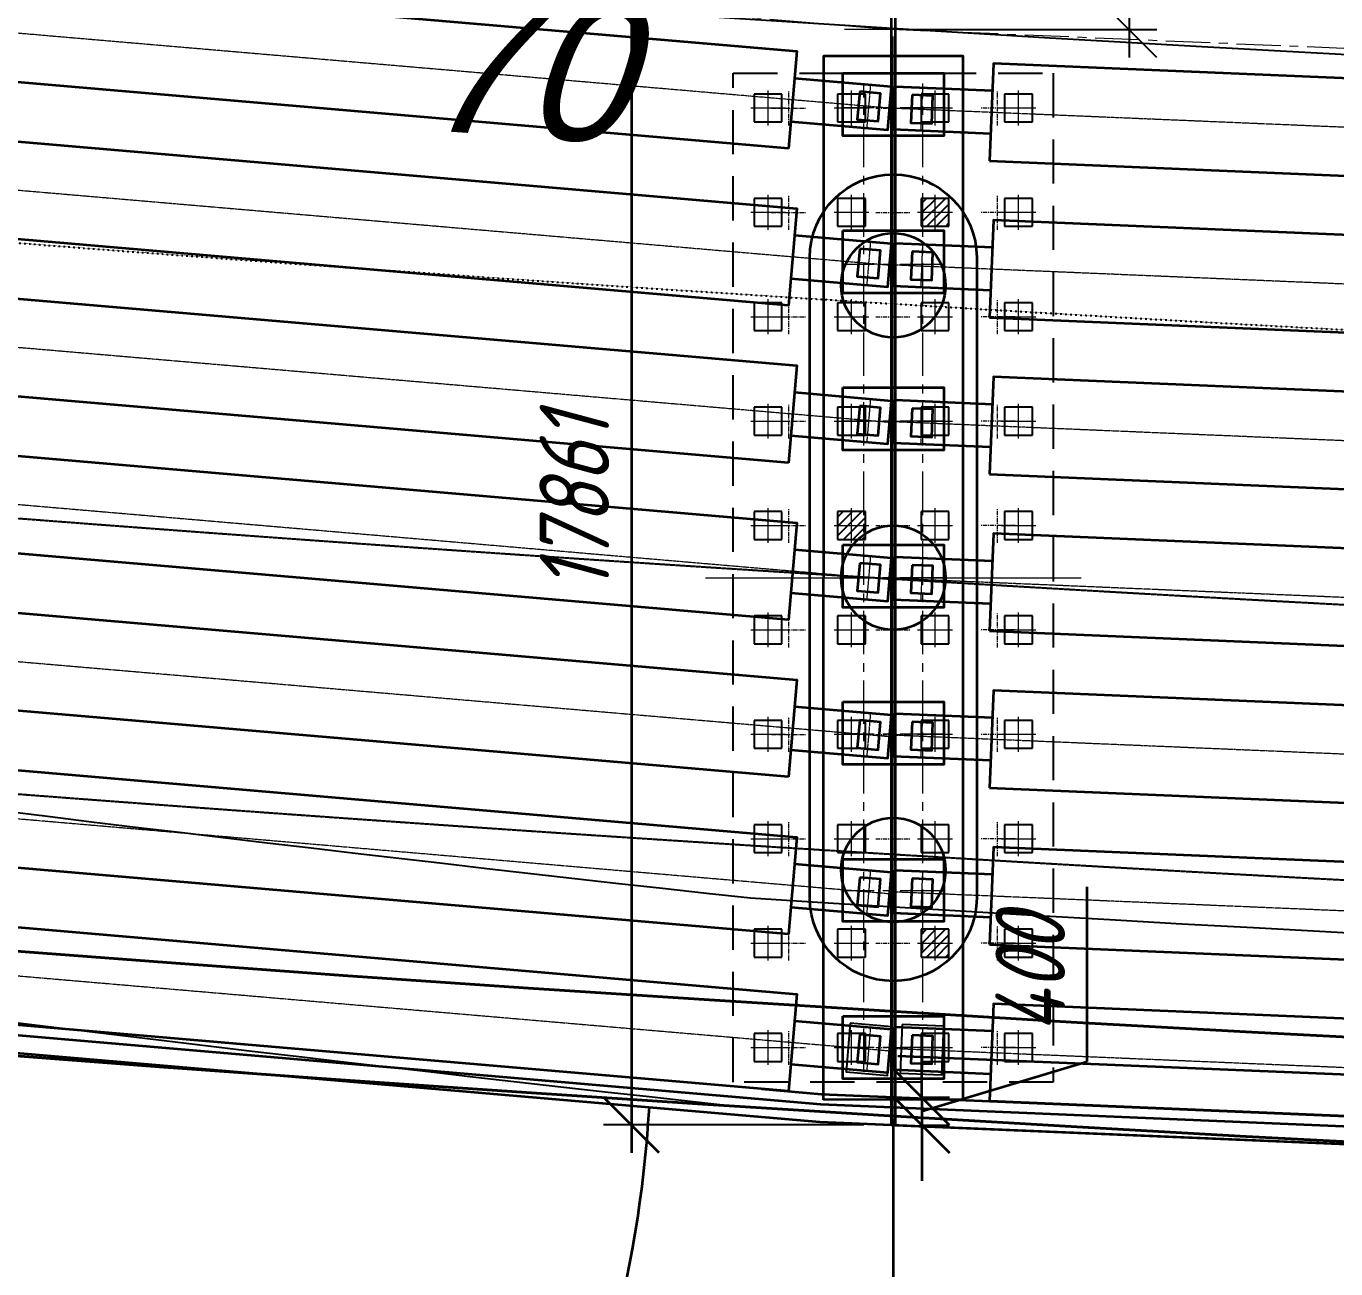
# Model space of a CAD drawing. Header units: millimetres. Extents: x 265754 to 14267433, y -6145605 to 2433772.
# Drawn here: x 6791062 to 6809888, y -687341 to -669486 of the extents above; entities that cross this region are included whole.
import ezdxf
from ezdxf import colors
from ezdxf.entities.mleader import LeaderData, LeaderLine
from ezdxf.enums import TextEntityAlignment as Align
from ezdxf.math import Vec2, Vec3

# ---------------------------------------------------------------- set-up
doc = ezdxf.new("R2010")
doc.units = ezdxf.units.MM
for name, pattern in [('15-15', [6, 1.5, -3, 1.5]), ('CENTER', [50.8, 31.75, -6.35, 6.35, -6.35]), ('DASHED', [7, 5, -2, 0]), ('невидимая', [9.525, 6.35, -3.175]), ('осевая', [2, 1.25, -0.25, 0.25, -0.25])]:
    doc.linetypes.add(name, pattern=pattern)
for name, color, linetype, lineweight in [('1-Бетон', 106, 'Continuous', 35), ('1-Оси', 1, 'CENTER', 20), ('ИС_Выноски', 3, 'Continuous', 18), ('ИС_Ось', 3, 'осевая', 18), ('Основное направление 30.05.Пикетаж', 7, 'Continuous', 15)]:
    doc.layers.add(name, color=color, linetype=linetype, lineweight=lineweight)
doc.layers.add('_Defpoints', color=8, linetype='Continuous', plot=False)
for name, color, linetype in [('_Размер', 7, 'Continuous'), ('ИС_Невидимая', 4, 'невидимая'), ('Основное направление 30.05.Верх покрытия', 7, 'Continuous'), ('Основное направление 30.05.Ось трассы', 7, 'Continuous'), ('Ось_петли_новый план.Верх покрытия', 7, 'Continuous'), ('Петля 1 ось справа.Верх покрытия', 7, 'Continuous'), ('Штриховая', 7, 'Continuous')]:
    doc.layers.add(name, color=color, linetype=linetype)
doc.styles.add('0', font='isocpeur.ttf', dxfattribs={"width": 0.8, "oblique": 15})
doc.styles.add('ISOCPEUR', font='isocpeur.ttf', dxfattribs={"width": 0.8, "oblique": 15, "height": 2.5})
doc.styles.add('Пикетаж_1', font='pragmai.shx', dxfattribs={"height": 2})
doc.dimstyles.new('М400нов', dxfattribs={"dimscale": 400, "dimtxt": 2.5, "dimasz": 2, "dimexe": 1, "dimexo": 1, "dimgap": 0.8, "dimtad": 1, "dimdec": 0, "dimzin": 0, "dimdsep": 46, "dimtxsty": '0', "dimblk": 'OBLIQUE', "dimcen": 0.09, "dimdle": 1, "dimclrd": 256, "dimclre": 256, "dimclrt": 256, "dimadec": 4, "dimazin": 0, "dimtfac": 1, "dimtdec": 0, "dimtmove": 1, "dimatfit": 2, "dimfxl": 1, "dimtolj": 1, "dimtzin": 0, "dimlwd": -1, "dimarcsym": 0})

# ---------------------------------------------------------------- blocks, each defined once
blk = doc.blocks.new('дорога план')
at = {"layer": 'Основное направление 30.05.Верх покрытия', "color": 6, "flags": 128}
for points in [[(-265125, 63916, 0.023087), (-196068, 37485, 0.184202), (374243, 63136)], [(-265125, 53180, 0.021762), (-199161, 28134, 0.038759), (-77278, -1938, 0.025058), (3012, -14935, 0.040649), (135241, -12708)]]:
    blk.add_lwpolyline(points, format="xyb", dxfattribs=at)
at = {"layer": 'Основное направление 30.05.Верх покрытия', "color": 5, "flags": 128}
blk.add_lwpolyline([(-265125, 62822, 0.022954), (-196382, 36536, 0.184063), (374243, 62046)], format="xyb", dxfattribs=at)
at = {"layer": 'Основное направление 30.05.Верх покрытия', "color": 84, "flags": 128}
blk.add_lwpolyline([(-265125, 49916, 0.021366), (-200103, 25285, 0.038759), (-77769, -4898, 0.025058), (2819, -17929, 0.040644), (135520, -15696)], format="xyb", dxfattribs=at)
at = {"layer": 'Ось_петли_новый план.Верх покрытия', "color": 5, "linetype": 'DASHED', "flags": 128}
for points in [[(134781, -8031, -0.065719), (-77117, -1002)], [(135168, -11962, -0.065719), (-77764, -4899, -0.065719)]]:
    blk.add_lwpolyline(points, format="xyb", dxfattribs=at)
at = {"layer": 'Петля 1 ось справа.Верх покрытия', "color": 5, "linetype": '15-15', "flags": 128}
blk.add_lwpolyline([(-265125, 58518, 0.022417), (-197623, 32786, 0.183514), (374243, 57743)], format="xyb", dxfattribs=at)
at = {"layer": 'Основное направление 30.05.Пикетаж', "color": 1, "style": 'Пикетаж_1', "oblique": 15}
blk.add_text('70', height=2000, rotation=356.0251, dxfattribs=at).set_placement((-277, -3991), align=Align.CENTER)
blk = doc.blocks.new('б33 план')
at = {"layer": '1-Бетон'}
blk.add_lwpolyline([(1400, 700), (31600, 700), (31600, -700), (1400, -700)], close=True, dxfattribs=at)
blk.add_lwpolyline([(1400, 310), (0, 310), (0, -310), (1400, -310)], dxfattribs=at)
at = {"layer": 'ИС_Ось', "color": 3, "ltscale": 20}
for points in [[(400, 310), (400, -310)], [(0, 0), (33000, 0)]]:
    blk.add_lwpolyline(points, dxfattribs=at)
blk = doc.blocks.new('*U1466')
at = {"rotation": 182.4098864728825}
blk.add_blockref('б33 план', (16485, 694), dxfattribs=at)
blk = doc.blocks.new('*U1467')
at = {"layer": '_Defpoints', "color": 0, "linetype": 'ByBlock', "lineweight": -2, "transparency": 16777216}
for p in [(0, -15764), (0, -18016), (0, -20268), (0, -22520), (0, -24772), (0, -27024), (0, -29276)]:
    blk.add_blockref('*U1466', p, dxfattribs=at)
blk = doc.blocks.new('Б24 план')
at = {"layer": '1-Бетон'}
blk.add_lwpolyline([(1400, -700), (22600, -700), (22600, 700), (1400, 700)], close=True, dxfattribs=at)
blk.add_lwpolyline([(1400, -310), (0, -310), (0, 310), (1400, 310)], dxfattribs=at)
at = {"layer": 'ИС_Ось', "color": 3, "ltscale": 20}
for points in [[(300, -310), (300, 310)], [(0, 0), (24000, 0)]]:
    blk.add_lwpolyline(points, dxfattribs=at)
blk = doc.blocks.new('*U1468')
at = {"rotation": 4.910079921255813}
blk.add_blockref('Б24 план', (-11956, -1027), dxfattribs=at)
blk = doc.blocks.new('*U1469')
at = {"layer": '_Defpoints', "color": 0, "linetype": 'ByBlock', "lineweight": -2, "transparency": 16777216}
for p in [(0, -15806), (0, -18064), (0, -20322), (0, -22580), (0, -24838), (0, -27096), (0, -29354)]:
    blk.add_blockref('*U1468', p, dxfattribs=at)
blk = doc.blocks.new('_None')
blk = doc.blocks.new('*U1367')
at = {"layer": '1-Бетон'}
blk.add_circle((0, 0), 750, dxfattribs=at)
blk = doc.blocks.new('*U1368')
at = {"layer": '1-Бетон', "color": 0, "linetype": 'ByBlock', "lineweight": -2, "transparency": 16777216}
for p in [(0, 0), (4200, 0), (8400, 0)]:
    blk.add_blockref('*U1367', p, dxfattribs=at)
blk = doc.blocks.new('*U1363')
at = {"layer": 'ИС_Ось', "ltscale": 500}
blk.add_line((0, -725), (0, 725), dxfattribs=at)
blk = doc.blocks.new('*U1364')
at = {"layer": '1-Бетон', "color": 0, "linetype": 'ByBlock', "lineweight": -2, "transparency": 16777216}
for p in [(0, 0), (2250, 0), (4500, 0), (6750, 0), (9000, 0), (11250, 0), (13500, 0)]:
    blk.add_blockref('*U1363', p, dxfattribs=at)
blk = doc.blocks.new('*U1415')
at = {"layer": 'ИС_Невидимая', "ltscale": 20}
blk.add_lwpolyline([(-0.2, -0.2), (0.2, -0.2), (0.2, 0.2), (-0.2, 0.2), (-0.2, -0.2)], dxfattribs=at)
at = {"layer": 'ИС_Ось', "ltscale": 50}
for points in [[(0, -0.25), (0, 0.25)], [(-0.25, 0), (0.25, 0)]]:
    blk.add_lwpolyline(points, dxfattribs=at)
blk = doc.blocks.new('*U1436')
at = {"color": 0, "linetype": 'ByBlock', "lineweight": -2, "transparency": 16777216}
for p in [(0, 0), (1.2, 0), (2.4, 0), (3.6, 0), (0, -1.5), (1.2, -1.5), (2.4, -1.5), (3.6, -1.5), (0, -3), (1.2, -3), (2.4, -3), (3.6, -3), (0, -4.5), (1.2, -4.5), (2.4, -4.5), (3.6, -4.5), (0, -6), (1.2, -6), (2.4, -6), (3.6, -6), (0, -7.5), (1.2, -7.5), (2.4, -7.5), (3.6, -7.5), (0, -9), (1.2, -9), (2.4, -9), (3.6, -9), (0, -10.5), (1.2, -10.5), (2.4, -10.5), (3.6, -10.5), (0, -12), (1.2, -12), (2.4, -12), (3.6, -12), (0, -13.5), (1.2, -13.5), (2.4, -13.5), (3.6, -13.5)]:
    blk.add_blockref('*U1415', p, dxfattribs=at)
blk = doc.blocks.new('св поле кальм пл')
at = {"layer": 'Штриховая'}
h = blk.add_hatch(dxfattribs=at)
h.set_pattern_fill('ANSI31', color=256, scale=0.03)
h.set_pattern_definition([(176.87772, (101.905245, -44.24796), (-0.00518798, -0.09510861), [])])
h.paths.add_polyline_path([(30.663, -16.32), (30.396, -16.022), (30.098, -16.289), (30.366, -16.587)])
h = blk.add_hatch(dxfattribs=at)
h.set_pattern_fill('ANSI31', color=256, scale=0.03)
h.set_pattern_definition([(176.87772, (98.23885, -49.14669), (-0.00518798, -0.09510861), [])])
h.paths.add_polyline_path([(26.997, -21.219), (26.73, -20.921), (26.432, -21.188), (26.699, -21.486)])
h = blk.add_hatch(dxfattribs=at)
h.set_pattern_fill('ANSI31', color=256, scale=0.03)
h.set_pattern_definition([(176.87772, (94.08722, -51.25713), (-0.00518798, -0.09510861), [])])
h.paths.add_polyline_path([(22.845, -23.329), (22.578, -23.032), (22.28, -23.299), (22.547, -23.596)])
at = {"layer": 'ИС_Невидимая', "ltscale": 0.1}
blk.add_lwpolyline([(33.806, -17.129), (23.01, -26.808), (19.939, -23.383), (30.735, -13.704), (33.806, -17.129)], dxfattribs=at)
at = {"layer": 'ИС_Ось', "color": 1, "ltscale": 500}
blk.add_line((20.541, -24.992), (21.476, -26.034), dxfattribs=at)
for points in [[(32.27, -15.416), (21.082, -25.447)], [(28.408, -21.969), (25.337, -18.544)]]:
    blk.add_lwpolyline(points, dxfattribs=at)
at = {"color": 1, "rotation": 131.8774809}
blk.add_blockref('*U1436', (23.048, -26.102), dxfattribs=at)
blk = doc.blocks.new('_OBLIQUE')
at = {"color": 0, "linetype": 'ByBlock', "lineweight": -2}
blk.add_line((0.5, 0.5), (-0.5, -0.5), dxfattribs=at)
blk = doc.blocks.new('*D1443')
at = {"layer": '_Размер', "transparency": 16777216}
for p, q in [((6809297, -667760), (6809297, -664932)), ((6806917, -667012), (6806917, -669935)), ((6806917, -668474), (6809297, -667760))]:
    blk.add_line(p, q, dxfattribs=at)
at = {"layer": '_Размер', "lineweight": -2, "transparency": 16777216}
for p, q in [((6803926, -667412), (6807317, -667412)), ((6803926, -669535), (6807317, -669535))]:
    blk.add_line(p, q, dxfattribs=at)
at = {"layer": 'Defpoints', "color": 0, "transparency": 16777216}
for p in [(6803526, -667412), (6803526, -669535), (6806917, -669535)]:
    blk.add_point(p, dxfattribs=at)
at = {"layer": '_Размер', "transparency": 16777216, "xscale": 800, "yscale": 800, "zscale": 800}
for p, rotation in [((6806917, -667412), 90), ((6806917, -669535), 270)]:
    blk.add_blockref('_OBLIQUE', p, dxfattribs=dict(at, rotation=rotation))
at = {"layer": '_Размер', "transparency": 16777216, "insert": (6808477, -666346), "char_height": 1000, "attachment_point": 5, "rotation": 90, "style": '0'}
blk.add_mtext('\\A1;2120', dxfattribs=at)
blk = doc.blocks.new('*D1789')
at = {"layer": '1-Бетон', "transparency": 16777216}
for p, q in [((6806315, -684361), (6806315, -681854)), ((6803935, -684875), (6803935, -684075)), ((6803935, -685075), (6806315, -684361)), ((6803935, -684875), (6803935, -685276)), ((6803935, -684875), (6803935, -685276)), ((6803935, -685276), (6803935, -686076))]:
    blk.add_line(p, q, dxfattribs=at)
at = {"layer": '1-Бетон', "lineweight": -2, "transparency": 16777216}
for p, q in [((6803951, -684875), (6804335, -684875)), ((6803951, -685276), (6804335, -685276))]:
    blk.add_line(p, q, dxfattribs=at)
at = {"layer": 'Defpoints', "color": 0, "transparency": 16777216}
for p in [(6803551, -684875), (6803551, -685276), (6803935, -685276)]:
    blk.add_point(p, dxfattribs=at)
at = {"layer": '1-Бетон', "transparency": 16777216, "xscale": 800, "yscale": 800, "zscale": 800}
for p, rotation in [((6803935, -684875), 270), ((6803935, -685276), 90)]:
    blk.add_blockref('_OBLIQUE', p, dxfattribs=dict(at, rotation=rotation))
at = {"layer": '1-Бетон', "transparency": 16777216, "insert": (6805495, -683107), "char_height": 1000, "attachment_point": 5, "rotation": 90, "style": '0'}
blk.add_mtext('\\A1;400', dxfattribs=at)
blk = doc.blocks.new('*D1791')
at = {"layer": '1-Бетон', "transparency": 16777216}
blk.add_line((6799762, -667012), (6799762, -685674), dxfattribs=at)
at = {"layer": '1-Бетон', "lineweight": -2, "transparency": 16777216}
for p, q in [((6803126, -667412), (6799362, -667412)), ((6803101, -685274), (6799362, -685274))]:
    blk.add_line(p, q, dxfattribs=at)
at = {"layer": 'Defpoints', "color": 0, "transparency": 16777216}
for p in [(6803526, -667412), (6799762, -685274), (6803501, -685274)]:
    blk.add_point(p, dxfattribs=at)
at = {"layer": '1-Бетон', "transparency": 16777216, "xscale": 800, "yscale": 800, "zscale": 800}
for p, rotation in [((6799762, -667412), 90), ((6799762, -685274), 270)]:
    blk.add_blockref('_OBLIQUE', p, dxfattribs=dict(at, rotation=rotation))
at = {"layer": '1-Бетон', "transparency": 16777216, "insert": (6798942, -676343), "char_height": 1000, "attachment_point": 5, "rotation": 90, "style": '0'}
blk.add_mtext('\\A1;17861', dxfattribs=at)
blk = doc.blocks.new('мост план кальмиус')
at = {"layer": '1-Бетон', "color": 4}
for points in [[(-49572.1, 15191.3), (-73548, 17251), (-73548, -14311.1), (-50603.9, -16282.2), (-49572.1, -16325.6), (-49572.1, 15191.3)], [(-16551.3, 13762.7), (-49522.1, 15137.6), (-49522.1, -16327.7), (-16896.3, -17700.8), (-16551.3, -17700), (-16551.3, 13762.7)]]:
    blk.add_lwpolyline(points, dxfattribs=at)
at = {"layer": '1-Бетон', "color": 3}
blk.add_lwpolyline([(-50547.9, -15963.3), (-50547.6, -963.1), (-48547.5, -962.2), (-48547.9, -15962.3)], close=True, dxfattribs=at)
at = {"layer": '1-Бетон', "color": 5}
for points in [[(-50272.1, -1214.5), (-48822.1, -1214.5), (-48822.1, -2114.5), (-50272.1, -2114.5), (-50272.1, -1214.5)], [(-50029.9, -1478.7), (-50064.1, -1877.2), (-49765.2, -1902.9), (-49731, -1504.4), (-50029.9, -1478.7)], [(-49276.9, -1524.9), (-49293.7, -1924.5), (-48994, -1937.1), (-48977.2, -1537.5), (-49276.9, -1524.9)], [(-50272.1, -3472.5), (-48822.1, -3472.5), (-48822.1, -4372.5), (-50272.1, -4372.5), (-50272.1, -3472.5)], [(-50029.9, -3736.7), (-50064.1, -4135.2), (-49765.2, -4160.9), (-49731, -3762.4), (-50029.9, -3736.7)], [(-49276.9, -3776.9), (-49293.7, -4176.5), (-48994, -4189.1), (-48977.2, -3789.5), (-49276.9, -3776.9)], [(-50272.1, -5730.5), (-48822.1, -5730.5), (-48822.1, -6630.5), (-50272.1, -6630.5), (-50272.1, -5730.5)], [(-50029.9, -5994.7), (-50064.1, -6393.2), (-49765.2, -6418.9), (-49731, -6020.4), (-50029.9, -5994.7)], [(-49276.9, -6028.9), (-49293.7, -6428.5), (-48994, -6441.1), (-48977.2, -6041.5), (-49276.9, -6028.9)], [(-50272.1, -7988.5), (-48822.1, -7988.5), (-48822.1, -8888.5), (-50272.1, -8888.5), (-50272.1, -7988.5)], [(-50029.9, -8252.7), (-50064.1, -8651.2), (-49765.2, -8676.9), (-49731, -8278.4), (-50029.9, -8252.7)], [(-49276.9, -8280.9), (-49293.7, -8680.5), (-48994, -8693.1), (-48977.2, -8293.5), (-49276.9, -8280.9)], [(-50272.1, -10246.5), (-48822.1, -10246.5), (-48822.1, -11146.5), (-50272.1, -11146.5), (-50272.1, -10246.5)], [(-50029.9, -10510.7), (-50064.1, -10909.2), (-49765.2, -10934.9), (-49731, -10536.4), (-50029.9, -10510.7)], [(-49276.9, -10532.9), (-49293.7, -10932.5), (-48994, -10945.1), (-48977.2, -10545.5), (-49276.9, -10532.9)], [(-50272.1, -12504.5), (-48822.1, -12504.5), (-48822.1, -13404.5), (-50272.1, -13404.5), (-50272.1, -12504.5)], [(-50029.9, -12768.7), (-50064.1, -13167.2), (-49765.2, -13192.9), (-49731, -12794.4), (-50029.9, -12768.7)], [(-49276.9, -12784.9), (-49293.7, -13184.5), (-48994, -13197.1), (-48977.2, -12797.5), (-49276.9, -12784.9)], [(-50272.1, -14762.5), (-48822.1, -14762.5), (-48822.1, -15662.5), (-50272.1, -15662.5), (-50272.1, -14762.5)], [(-50029.9, -15026.7), (-50064.1, -15425.2), (-49765.2, -15450.9), (-49731, -15052.4), (-50029.9, -15026.7)], [(-49276.9, -15036.9), (-49293.7, -15436.5), (-48994, -15449.1), (-48977.2, -15049.5), (-49276.9, -15036.9)]]:
    blk.add_lwpolyline(points, dxfattribs=at)
at = {"layer": '1-Бетон', "elevation": -5778.2}
blk.add_lwpolyline([(-50747, -13062.8), (-50747, -3862.9, -0.9958479), (-48347, -3862.9), (-48347, -13062.8, -0.9958479)], format="xyb", close=True, dxfattribs=at)
at = {"layer": '1-Бетон'}
for points in [[(73545.4, -14060.2), (50585.4, -16032.6), (16888.5, -17450.8), (-16891.1, -17450.8), (-50587.9, -16032.6), (-73548, -14060.2)], [(-51053.4, -15842.1), (-72175.6, -14027.5)], [(-73548, -14311.1), (-50603.9, -16282.2), (-16896.3, -17700.8), (16893.8, -17700.8), (50601.3, -16282.2), (73545.4, -14311.1)], [(-16509.9, -16700.8), (-49481.7, -15336.1)], [(-17993.1, -17254.3), (-48166.4, -15984.4)]]:
    blk.add_lwpolyline(points, dxfattribs=at)
blk.add_arc((-70392.4, -15047), 17368.9, 261.08028, 356.61774, dxfattribs=at)
at = {"layer": '1-Оси', "color": 1, "ltscale": 20}
blk.add_lwpolyline([(73545.4, 1469.8), (49672.9, -581), (16548.7, -1975.8), (-16570.8, -1975), (-49675.5, -581), (-73548, 1469.8)], dxfattribs=at)
at = {"layer": '_Defpoints', "color": 2}
for points in [[(-50166.5, -14864.4), (-50226.4, -15561.9), (-49628.6, -15613.2), (-49568.7, -14915.8)], [(-49420.5, -14880.7), (-49449.9, -15580.1), (-48850.5, -15605.3), (-48821, -14905.9)]]:
    blk.add_lwpolyline(points, close=True, dxfattribs=at)
at = {"layer": 'ИС_Ось', "color": 1, "ltscale": 500}
blk.add_line((-48847.1, -587.5), (-50247.1, -587.5), dxfattribs=at)
for points in [[(-49547.1, -16236.4), (-49547.1, -686.1)], [(-52247.1, -8462.2), (-46847.1, -8462.2)]]:
    blk.add_lwpolyline(points, dxfattribs=at)
at = {"layer": 'ИС_Ось', "ltscale": 50}
for points in [[(-51046.9, -1963.8), (-51046.9, -1463.8)], [(-49546.9, -1963.8), (-49546.9, -1463.8)], [(-48047.3, -1963.8), (-48047.3, -1463.8)], [(-51296.9, -1713.8), (-50796.9, -1713.8)], [(-49796.9, -1713.8), (-49296.9, -1713.8)], [(-47797.3, -1713.8), (-48297.3, -1713.8)], [(-51046.9, -3463.7), (-51046.9, -2963.7)], [(-49546.9, -3463.7), (-49546.9, -2963.7)], [(-48047.3, -3463.7), (-48047.3, -2963.7)], [(-51296.9, -3213.7), (-50796.9, -3213.7)], [(-49796.9, -3213.7), (-49296.9, -3213.7)], [(-47797.3, -3213.7), (-48297.3, -3213.7)], [(-51046.9, -4963.7), (-51046.9, -4463.7)], [(-49546.9, -4963.7), (-49546.9, -4463.7)], [(-48047.3, -4963.7), (-48047.3, -4463.7)], [(-51296.9, -4713.7), (-50796.9, -4713.7)], [(-49796.9, -4713.7), (-49296.9, -4713.7)], [(-47797.3, -4713.7), (-48297.3, -4713.7)], [(-51046.9, -6463.8), (-51046.9, -5963.8)], [(-49546.9, -6463.8), (-49546.9, -5963.8)], [(-48047.3, -6463.8), (-48047.3, -5963.8)], [(-51296.9, -6213.8), (-50796.9, -6213.8)], [(-49796.9, -6213.8), (-49296.9, -6213.8)], [(-47797.3, -6213.8), (-48297.3, -6213.8)], [(-51046.9, -7963.8), (-51046.9, -7463.8)], [(-49546.9, -7963.8), (-49546.9, -7463.8)], [(-48047.3, -7963.8), (-48047.3, -7463.8)], [(-51296.9, -7713.8), (-50796.9, -7713.8)], [(-49796.9, -7713.8), (-49296.9, -7713.8)], [(-47797.3, -7713.8), (-48297.3, -7713.8)], [(-51046.9, -9463.8), (-51046.9, -8963.8)], [(-49546.9, -9463.8), (-49546.9, -8963.8)], [(-48047.3, -9463.8), (-48047.3, -8963.8)], [(-51296.9, -9213.8), (-50796.9, -9213.8)], [(-49796.9, -9213.8), (-49296.9, -9213.8)], [(-47797.3, -9213.8), (-48297.3, -9213.8)], [(-51046.9, -10963.8), (-51046.9, -10463.8)], [(-49546.9, -10963.8), (-49546.9, -10463.8)], [(-48047.3, -10963.8), (-48047.3, -10463.8)], [(-51296.9, -10713.8), (-50796.9, -10713.8)], [(-49796.9, -10713.8), (-49296.9, -10713.8)], [(-47797.3, -10713.8), (-48297.3, -10713.8)], [(-51046.9, -12463.8), (-51046.9, -11963.8)], [(-49546.9, -12463.8), (-49546.9, -11963.8)], [(-48047.3, -12463.8), (-48047.3, -11963.8)], [(-51296.9, -12213.8), (-50796.9, -12213.8)], [(-49796.9, -12213.8), (-49296.9, -12213.8)], [(-47797.3, -12213.8), (-48297.3, -12213.8)], [(-51046.9, -13963.7), (-51046.9, -13463.7)], [(-49546.9, -13963.7), (-49546.9, -13463.7)], [(-48047.3, -13963.7), (-48047.3, -13463.7)], [(-51296.9, -13713.7), (-50796.9, -13713.7)], [(-49796.9, -13713.7), (-49296.9, -13713.7)], [(-47797.3, -13713.7), (-48297.3, -13713.7)], [(-51046.9, -15463.8), (-51046.9, -14963.8)], [(-49546.9, -15463.8), (-49546.9, -14963.8)], [(-48047.3, -15463.8), (-48047.3, -14963.8)], [(-51296.9, -15213.8), (-50796.9, -15213.8)], [(-49796.9, -15213.8), (-49296.9, -15213.8)], [(-47797.3, -15213.8), (-48297.3, -15213.8)]]:
    blk.add_lwpolyline(points, dxfattribs=at)
at = {"layer": 'ИС_Ось', "ltscale": 500, "elevation": 5778.2}
blk.add_lwpolyline([(-49972.1, -15563.5), (-49972.1, -1363.5)], dxfattribs=at)
at = {"layer": 'ИС_Ось', "ltscale": 500}
blk.add_lwpolyline([(-49122.1, -15563.5), (-49122.1, -1363.5)], dxfattribs=at)
at = {"layer": '1-Бетон', "color": 1, "xscale": 999.9999999999986, "yscale": 999.9999999999986, "zscale": 999.9999999999986, "rotation": 228.1225190970572}
blk.add_blockref('св поле кальм пл', (-16526.7, -1975.8), dxfattribs=at)
at = {"layer": '1-Бетон', "rotation": 90}
for name, p in [('*U1364', (-49547.1, -15212.2)), ('*U1368', (-49547.1, -12662.2))]:
    blk.add_blockref(name, p, dxfattribs=at)
at = {"layer": '_Defpoints', "xscale": -1}
for name, p in [('*U1469', (-61554.6, 15116.6)), ('*U1467', (-33049.7, 13356))]:
    blk.add_blockref(name, p, dxfattribs=at)
at = {"layer": 'ИС_Выноски'}
ml = blk.add_multileader_mtext('Standard', dxfattribs=at)
ml.set_content('Ось опоры ОП2 \\PПК 70+5,09', color=256, style='ISOCPEUR')
ml.set_leader_properties(color=256, linetype='ByLayer')
ml.set_arrow_properties(name='NONE')
ml.build(insert=Vec2(0, 0))
ml.multileader.update_dxf_attribs({"text_left_attachment_type": 6, "text_right_attachment_type": 6, "dogleg_length": 0.36, "arrow_head_size": 600, "scale": 200})
ctx = ml.context
ctx.base_point, ctx.scale, ctx.char_height, ctx.arrow_head_size, ctx.landing_gap_size, ctx.plane_origin, ctx.plane_x_axis, ctx.plane_y_axis = Vec3(-49547.1, -28758.8), 200, 1200, 600, 125, Vec3(-42551.4, -9400.5), Vec3(0, 1), Vec3(-1, 0)
ctx.left_attachment, ctx.right_attachment, ctx.text_align_type = 6, 6, 1
notes = []
notes.append((ctx, [(1, (1, 1, 0), (-49547.1, -19064.7), (0, -1), 161, [(1, [(-49547.1, -16236.4)], 0, [])])]))
ctx.mtext.insert, ctx.mtext.text_direction, ctx.mtext.rotation, ctx.mtext.width, ctx.mtext.alignment, ctx.mtext.flow_direction = Vec3(-50987.1, -23992.3), Vec3(0, 1), 1.5707963, 12285.253, 2, 5
for ctx, leaders in notes:
    for number, flags, end, landing, length, lines in leaders:
        leader = LeaderData()
        leader.index, (leader.has_last_leader_line, leader.has_dogleg_vector, leader.attachment_direction) = number, flags
        leader.last_leader_point, leader.dogleg_vector, leader.dogleg_length = Vec3(end), Vec3(landing), length
        for number, points, colour, breaks in lines:
            line = LeaderLine()
            line.index, line.vertices, line.color, line.breaks = number, Vec3.list(points), colors.encode_raw_color(colour), breaks
            leader.lines.append(line)
        ctx.leaders.append(leader)

msp = doc.modelspace()

# ---------------------------------------------------------------- linework, layer by layer
at = {"layer": '1-Бетон'}
msp.add_lwpolyline([(6801630.4333, -684756.5448), (6802495.1902, -684830.8339), (6805378.6172, -684952.1837)], dxfattribs=at)
at = {"layer": '_Defpoints', "lineweight": 40, "flags": 128}
msp.add_lwpolyline([(6526179.6907, -618463.5811, 0.2084871919), (7179693.3927, -618583.0137, 0.2084871919)], format="xyb", dxfattribs=at)
at = {"layer": 'Основное направление 30.05.Ось трассы', "color": 2, "lineweight": 40, "true_color": 0xf1eb1f, "flags": 128}
msp.add_lwpolyline([(6526779.3492, -617088.6594, 0.2084871919), (7179094.2368, -617207.8729, 0.2084871919)], format="xyb", dxfattribs=at)

# ---------------------------------------------------------------- block references
at = {"rotation": 0.05956409231201451}
msp.add_blockref('дорога план', (6798447.7567, -667080.4588), dxfattribs=at)
at = {"layer": '1-Бетон'}
msp.add_blockref('мост план кальмиус', (6853073.53, -668947.9294), dxfattribs=at)

# ---------------------------------------------------------------- dimensions: what is measured, and where the dimension line sits
for base, p1, p2, picture, middle in [((6799762.1456, -685273.5356), (6803526.1689, -667412.1171), (6803501.425, -685273.5356), '*D1791', (6798942.1456, -676342.8264)), ((6803935.0608, -685275.6399), (6803551.425, -684875.2858), (6803551.425, -685275.6399), '*D1789', (6805495.0608, -684041.4629))]:
    dim = msp.add_linear_dim(base=base, p1=p1, p2=p2, angle=90, dimstyle='М400нов', dxfattribs=at)
    dim.commit()
    dim.dimension.update_dxf_attribs({"geometry": picture, "text_midpoint": middle})
at = {"layer": '_Размер'}
dim = msp.add_linear_dim(base=(6806917.347, -669535.4193), p1=(6803526.1689, -667412.1171), p2=(6803526.425, -669535.4193), angle=90, dimstyle='М400нов', override={"dimrnd": 10}, dxfattribs=at)
dim.commit()
dim.dimension.update_dxf_attribs({"geometry": '*D1443', "text_midpoint": (6808477.347, -667439.7682)})

# ---------------------------------------------------------------- leaders
at = {"layer": 'ИС_Выноски'}
ml = msp.add_multileader_mtext('Standard', dxfattribs=at)
ml.set_content('Ось опоры ОП2 \\PПК 70+5,09', color=256, style='ISOCPEUR')
ml.set_leader_properties(color=256, linetype='ByLayer')
ml.set_arrow_properties(name='NONE')
ml.build(insert=Vec2(0, 0))
ml.multileader.update_dxf_attribs({"text_left_attachment_type": 6, "text_right_attachment_type": 6, "dogleg_length": 0.36, "arrow_head_size": 600, "scale": 200})
ctx = ml.context
ctx.base_point, ctx.scale, ctx.char_height, ctx.arrow_head_size, ctx.landing_gap_size, ctx.plane_origin, ctx.plane_x_axis, ctx.plane_y_axis = Vec3(6803526.425, -499063.6887), 200, 1200, 600, 125, Vec3(6810522.1015, -479705.4074), Vec3(0, 1), Vec3(-1, 0)
ctx.left_attachment, ctx.right_attachment, ctx.text_align_type = 6, 6, 1
notes = []
notes.append((ctx, [(1, (1, 1, 0), (6803526.425, -489369.5689), (0, -1), 161.0417, [(1, [(6803526.425, -486541.2457)], 0, [])])]))
ctx.mtext.insert, ctx.mtext.text_direction, ctx.mtext.rotation, ctx.mtext.width, ctx.mtext.alignment, ctx.mtext.flow_direction = Vec3(6802086.425, -494297.1497), Vec3(0, 1), 1.5707963268, 12285.253308, 2, 5
ml = msp.add_multileader_mtext('Standard', dxfattribs=at)
ml.set_content('Ось опоры ОП2 \\PПК 70+5,09', color=256, style='ISOCPEUR')
ml.set_leader_properties(color=256, linetype='ByLayer')
ml.set_arrow_properties(name='NONE')
ml.build(insert=Vec2(0, 0))
ml.multileader.update_dxf_attribs({"text_left_attachment_type": 6, "text_right_attachment_type": 6, "dogleg_length": 0.36, "arrow_head_size": 600, "scale": 200})
ctx = ml.context
ctx.base_point, ctx.scale, ctx.char_height, ctx.arrow_head_size, ctx.landing_gap_size, ctx.plane_origin, ctx.plane_x_axis, ctx.plane_y_axis = Vec3(6803526.425, -624888.2184), 200, 1200, 600, 125, Vec3(6810522.1015, -605529.9371), Vec3(0, 1), Vec3(-1, 0)
ctx.left_attachment, ctx.right_attachment, ctx.text_align_type = 6, 6, 1
notes.append((ctx, [(1, (1, 1, 0), (6803526.425, -615194.0986), (0, -1), 161.0417, [(1, [(6803526.425, -612365.7754)], 0, [])])]))
ctx.mtext.insert, ctx.mtext.text_direction, ctx.mtext.rotation, ctx.mtext.width, ctx.mtext.alignment, ctx.mtext.flow_direction = Vec3(6802086.425, -620121.6793), Vec3(0, 1), 1.5707963268, 12285.253308, 2, 5
for ctx, leaders in notes:
    for number, flags, end, landing, length, lines in leaders:
        leader = LeaderData()
        leader.index, (leader.has_last_leader_line, leader.has_dogleg_vector, leader.attachment_direction) = number, flags
        leader.last_leader_point, leader.dogleg_vector, leader.dogleg_length = Vec3(end), Vec3(landing), length
        for number, points, colour, breaks in lines:
            line = LeaderLine()
            line.index, line.vertices, line.color, line.breaks = number, Vec3.list(points), colors.encode_raw_color(colour), breaks
            leader.lines.append(line)
        ctx.leaders.append(leader)

doc.saveas('drawing.dxf')
